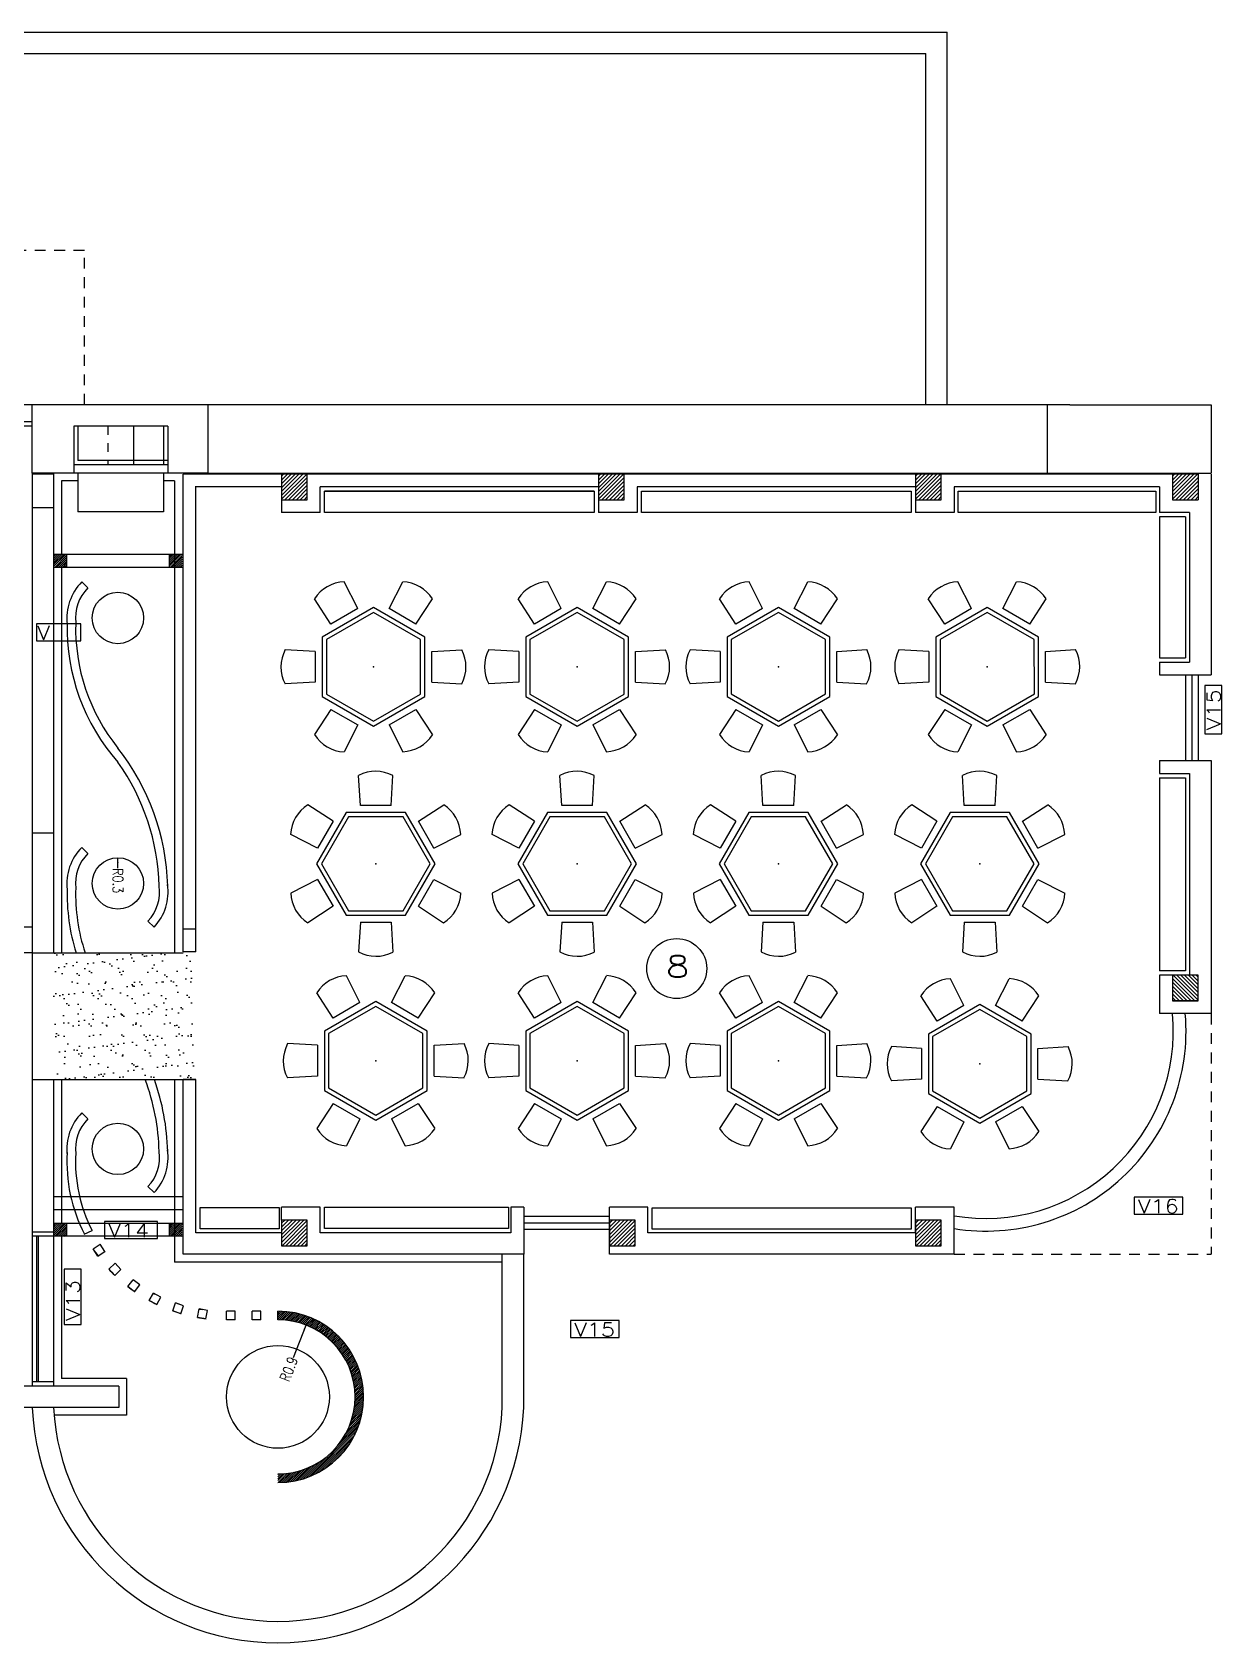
# Model space of a CAD drawing. Extents: x 672 to 748.9, y 170.5 to 217.8.
# Drawn here: x 727.88 to 741.76, y 172.82 to 191.62 of the extents above; entities that cross this region are included whole.
import ezdxf

# ---------------------------------------------------------------- set-up
doc = ezdxf.new("R2010")
doc.units = 0
doc.header["$LTSCALE"] = 0.02
doc.header["$MEASUREMENT"] = 0
doc.linetypes.add('ACAD_ISO02W100', pattern=[15, 12, -3])
doc.linetypes.add('HIDDEN', pattern=[9.525, 6.35, -3.175])
doc.layers.get('0').update_dxf_attribs({"linetype": 'CONTINUOUS'})
doc.layers.get('DEFPOINTS').update_dxf_attribs({"linetype": 'CONTINUOUS'})
for name, color, linetype in [('ACHURADO', 1, 'CONTINUOUS'), ('COLUMNAS', 5, 'CONTINUOUS'), ('FUENTE', 200, 'CONTINUOUS'), ('LETRA', 21, 'CONTINUOUS'), ('LETRAVENTANA', 40, 'CONTINUOUS'), ('MUEBLES', 7, 'CONTINUOUS'), ('MUROBAJO', 4, 'CONTINUOUS'), ('MUROS', 5, 'CONTINUOUS'), ('PISO', 1, 'CONTINUOUS'), ('PROYECCIONES', 253, 'HIDDEN'), ('VENTANAS', 40, 'CONTINUOUS')]:
    doc.layers.add(name, color=color, linetype=linetype)
doc.styles.add('ROMANS', font='romans.shx', dxfattribs={"width": 0.8})
doc.styles.get("Standard").update_dxf_attribs({"font": 'romans.shx', "width": 1.3})
doc.dimstyles.new('ISO-25', dxfattribs={"dimtxt": 0.12, "dimasz": 0.06, "dimexe": 0.06, "dimexo": 0, "dimgap": 0, "dimtad": 0, "dimdec": 3, "dimdsep": 46, "dimtxsty": 'ROMANS', "dimcen": 0.04, "dimadec": 0, "dimazin": 0, "dimtfac": 2.25, "dimtdec": 4, "dimtmove": 0, "dimatfit": 3, "dimfxl": 1, "dimtolj": 1, "dimtzin": 0, "dimarcsym": 0})

# ---------------------------------------------------------------- blocks, each defined once
blk = doc.blocks.new('MESAEXAGONA6')
at = {"layer": 'MUEBLES', "linetype": 'Continuous'}
for p, q in [((-0.18, 0.68), (-0.2, 1.031)), ((0.18, 0.68), (0.2, 1.03)), ((-0.499, 0.496), (-0.792, 0.688)), ((-0.346, 0.6), (-0.693, 0)), ((0.346, 0.6), (-0.346, 0.6)), ((0.18, 0.68), (-0.18, 0.68)), ((0.693, 0), (0.346, 0.6)), ((0.499, 0.496), (0.793, 0.689)), ((-0.499, 0.496), (-0.679, 0.184)), ((-0.318, 0.55), (-0.635, 0)), ((0.318, 0.55), (-0.318, 0.55)), ((0.635, 0), (0.318, 0.55)), ((0.679, 0.184), (0.499, 0.496)), ((-0.679, 0.184), (-0.993, 0.342)), ((0.679, 0.184), (0.992, 0.342)), ((-0.693, 0), (-0.346, -0.6)), ((-0.635, 0), (-0.318, -0.55)), ((0.318, -0.55), (0.635, 0)), ((0.346, -0.6), (0.693, 0)), ((-0.679, -0.184), (-0.992, -0.342)), ((-0.679, -0.184), (-0.499, -0.496)), ((-0.635, 0), (-0.635, 0)), ((-0.635, 0), (-0.635, 0)), ((0.499, -0.496), (0.679, -0.184)), ((0.679, -0.184), (0.993, -0.342)), ((-0.499, -0.496), (-0.793, -0.689)), ((-0.318, -0.55), (0.318, -0.55)), ((0.499, -0.496), (0.792, -0.688)), ((-0.346, -0.6), (0.346, -0.6)), ((-0.18, -0.68), (-0.2, -1.03)), ((-0.18, -0.68), (0.18, -0.68)), ((0.18, -0.68), (0.2, -1.031))]:
    blk.add_line(p, q, dxfattribs=at)
for centre, start, end in [((-0.001, 0.649), 62.1214, 117.4408), ((-0.563, 0.323), 122.1214, 177.4408), ((0.561, 0.326), 2.1214, 57.4408), ((-0.561, -0.326), 182.1214, 237.4408), ((0.563, -0.323), 302.1214, 357.4408), ((0.001, -0.649), 242.1214, 297.4408)]:
    blk.add_arc(centre, 0.431, start, end, dxfattribs=at)
blk.add_point((0, 0), dxfattribs=at)
blk.add_point((0, 0), dxfattribs=at)
blk = doc.blocks.new('*D16')
at = {"color": 0, "linetype": 'ByBlock', "ltscale": 0.02}
blk.add_line((730.586, 168.841), (730.734, 169.22), dxfattribs=at)
blk.add_solid([(730.703, 169.168), (730.721, 169.16), (730.734, 169.22)], dxfattribs=at)
at = {"layer": 'DEFPOINTS', "color": 0, "linetype": 'ByBlock', "ltscale": 0.02}
for p in [(730.734, 169.22), (730.407, 168.382)]:
    blk.add_point(p, dxfattribs=at)
at = {"color": 0, "linetype": 'ByBlock', "ltscale": 0.02, "insert": (730.533, 168.706), "char_height": 0.12, "attachment_point": 5, "rotation": 68.6676, "style": 'ROMANS'}
blk.add_mtext('\\A1;R0.9', dxfattribs=at)
blk = doc.blocks.new('*D17')
at = {"color": 0, "linetype": 'ByBlock', "ltscale": 0.02}
blk.add_line((728.537, 174.557), (728.536, 174.677), dxfattribs=at)
blk.add_solid([(728.546, 174.617), (728.526, 174.617), (728.536, 174.677)], dxfattribs=at)
at = {"layer": 'DEFPOINTS', "color": 0, "linetype": 'ByBlock', "ltscale": 0.02}
for p in [(728.536, 174.677), (728.538, 174.377)]:
    blk.add_point(p, dxfattribs=at)
at = {"color": 0, "linetype": 'ByBlock', "ltscale": 0.02, "insert": (728.538, 174.41), "char_height": 0.12, "attachment_point": 5, "rotation": 270.3689, "style": 'ROMANS'}
blk.add_mtext('\\A1;R0.3', dxfattribs=at)

msp = doc.modelspace()

# ---------------------------------------------------------------- hatches: boundary and pattern name
at = {"layer": 'ACHURADO'}
h = msp.add_hatch(dxfattribs=at)
h.set_pattern_fill('ANSI31', color=256, scale=0.01, style=0)
h.set_pattern_definition([(45, (14.689067, 108.927083), (-0.0224506403, 0.0224506403), [])])
h.paths.add_polyline_path([(730.788, 186.1641), (731.088, 186.1641), (731.088, 186.4641), (730.788, 186.4641)])
h = msp.add_hatch(dxfattribs=at)
h.set_pattern_fill('ANSI31', color=256, scale=0.01, style=0)
h.set_pattern_definition([(45, (18.389067, 108.927083), (-0.0224506403, 0.0224506403), [])])
h.paths.add_polyline_path([(734.488, 186.1641), (734.788, 186.1641), (734.788, 186.4641), (734.488, 186.4641)])
h = msp.add_hatch(dxfattribs=at)
h.set_pattern_fill('ANSI31', color=256, scale=0.01, style=0)
h.set_pattern_definition([(45, (22.089067, 108.927083), (-0.0224506403, 0.0224506403), [])])
h.paths.add_polyline_path([(738.188, 186.1641), (738.488, 186.1641), (738.488, 186.4641), (738.188, 186.4641)])
h = msp.add_hatch(dxfattribs=at)
h.set_pattern_fill('ANSI31', color=256, scale=0.01, style=0)
h.set_pattern_definition([(45, (25.089067, 108.927083), (-0.0224506403, 0.0224506403), [])])
h.paths.add_polyline_path([(741.488, 186.4641), (741.188, 186.4641), (741.188, 186.1641), (741.488, 186.1641)])
h = msp.add_hatch(dxfattribs=at)
h.set_pattern_fill('ANSI31', color=256, scale=0.01, angle=-90, style=0)
h.set_pattern_definition([(315, (663.95095, 896.712967), (0.0224506403, 0.0224506403), [])])
h.paths.add_polyline_path([(741.188, 180.6141), (741.188, 180.3141), (741.488, 180.3141), (741.488, 180.6141)])
at = {"layer": 'ACHURADO', "linetype": 'Continuous'}
h = msp.add_hatch(dxfattribs=at)
h.set_pattern_fill('ANSI31', color=256, scale=0.01, angle=180, style=0)
h.set_pattern_definition([(225, (1447.186834, 254.991084), (0.0224506403, -0.0224506403), [])])
h.paths.add_polyline_path([(730.788, 177.4541), (731.088, 177.4541), (731.088, 177.7541), (730.788, 177.7541)])
h = msp.add_hatch(dxfattribs=at)
h.set_pattern_fill('ANSI31', color=256, scale=0.01, angle=180, style=0)
h.set_pattern_definition([(225, (1451.013986, 254.991084), (0.0224506403, -0.0224506403), [])])
h.paths.add_polyline_path([(734.6151, 177.4541), (734.9151, 177.4541), (734.9151, 177.7541), (734.6151, 177.7541)])
h = msp.add_hatch(dxfattribs=at)
h.set_pattern_fill('ANSI31', color=256, scale=0.01, angle=180, style=0)
h.set_pattern_definition([(225, (1454.586834, 254.991084), (0.0224506403, -0.0224506403), [])])
h.paths.add_polyline_path([(738.188, 177.4541), (738.488, 177.4541), (738.488, 177.7541), (738.188, 177.7541)])
at = {"layer": 'FUENTE', "ltscale": 0.02}
h = msp.add_hatch(dxfattribs=at)
h.set_pattern_fill('ANSI31', color=256, scale=0.005, style=0)
h.set_pattern_definition([(45, (-166.780063, -14.722404), (-0.01122532015, 0.01122532015), [])])
h.paths.add_polyline_path([(730.7465, 176.6891), (730.7465, 176.5891, -1), (730.7465, 174.7891), (730.7465, 174.6891, 1)])
at = {"layer": 'PISO', "ltscale": 0.02}
h = msp.add_hatch(dxfattribs=at)
h.set_pattern_fill('ANSI31', color=256, scale=0.005, style=0)
h.set_pattern_definition([(45, (-207.259922, -14.722404), (-0.01122532015, 0.01122532015), [])])
h.paths.add_polyline_path([(729.478, 185.5241), (729.478, 185.3741), (729.628, 185.3741), (729.628, 185.5241)])
h.paths.add_polyline_path([(728.278, 185.5241), (728.128, 185.5241), (728.128, 185.3741), (728.278, 185.3741)])
h = msp.add_hatch(dxfattribs=at)
h.set_pattern_fill('AR-SAND', color=256, scale=0.005, style=0)
h.set_pattern_definition([(37.5, (-166.78006, -14.7224), (-0.008000156, 0.24470662), [0, -0.19304, 0, -0.2159, 0, -0.206375]), (7.5, (-166.78006, -14.7224), (0.22476164, 0.35841255), [0, -0.10414, 0, -0.17399, 0, -0.066675]), (327.5, (-166.93627, -14.7224), (0.395496185, 0.00071859), [0, -0.0635, 0, -0.2286, 0, -0.29845]), (317.5, (-166.93627, -14.7224), (0.38177823, 0.11146466), [0, -0.03175, 0, -0.14986, 0, -0.17145])])
h.paths.add_polyline_path([(728.128, 180.8741), (728.128, 179.3941), (729.778, 179.3941), (729.778, 180.8741), (729.628, 180.8741)])
h = msp.add_hatch(dxfattribs=at)
h.set_pattern_fill('ANSI31', color=256, scale=0.005, style=0)
h.set_pattern_definition([(45, (-207.259922, -22.531516), (-0.01122532015, 0.01122532015), [])])
h.paths.add_polyline_path([(729.478, 177.715), (729.478, 177.565), (729.628, 177.565), (729.628, 177.715)])
h.paths.add_polyline_path([(728.278, 177.715), (728.128, 177.715), (728.128, 177.565), (728.278, 177.565)])

# ---------------------------------------------------------------- linework, layer by layer
at = {"layer": 'COLUMNAS', "linetype": 'Continuous'}
msp.add_line((731.238, 186.0141), (731.238, 186.3141), dxfattribs=at)
for points in [[(731.088, 177.7541), (730.788, 177.7541), (730.788, 177.4541), (731.088, 177.4541)], [(734.9151, 177.7541), (734.6151, 177.7541), (734.6151, 177.4541), (734.9151, 177.4541)], [(738.488, 177.7541), (738.188, 177.7541), (738.188, 177.4541), (738.488, 177.4541)]]:
    msp.add_lwpolyline(points, close=True, dxfattribs=at)
at = {"layer": 'DEFPOINTS', "color": 0, "linetype": 'ByBlock'}
for p in [(739.728, 187.2741), (739.728, 187.2741), (741.638, 186.4641), (741.638, 186.4641), (733.488, 177.1641), (734.488, 177.1641)]:
    msp.add_point(p, dxfattribs=at)
at = {"layer": 'FUENTE'}
for p, q in [((728.4118, 187.0241), (728.4118, 186.6241)), ((729.0618, 187.0241), (729.0618, 186.5741)), ((729.0618, 186.5741), (728.3618, 186.5741)), ((729.0618, 186.6241), (728.4118, 186.6241)), ((728.4118, 186.4741), (728.4118, 186.0241)), ((729.4118, 186.4741), (729.4118, 186.0241)), ((729.538, 186.3841), (729.538, 180.8741)), ((729.538, 179.3941), (729.538, 177.2641)), ((733.3648, 177.2641), (729.538, 177.2641)), ((728.978, 175.9041), (728.218, 175.9041)), ((728.978, 175.9041), (728.978, 175.4741)), ((728.978, 175.4741), (728.1341, 175.4741))]:
    msp.add_line(p, q, dxfattribs=at)
at = {"layer": 'FUENTE', "color": 4, "linetype": 'ACAD_ISO02W100', "ltscale": 0.25}
msp.add_line((728.7618, 187.0241), (728.7618, 186.5741), dxfattribs=at)
at = {"layer": 'FUENTE', "color": 4}
msp.add_line((729.4118, 187.0241), (729.4118, 186.5741), dxfattribs=at)
at = {"layer": 'FUENTE', "color": 4, "ltscale": 0.02}
for p, q in [((729.4618, 186.6241), (729.0618, 186.6241)), ((729.4618, 186.5741), (729.0618, 186.5741))]:
    msp.add_line(p, q, dxfattribs=at)
at = {"layer": 'FUENTE', "linetype": 'Continuous'}
for p, q in [((728.4118, 186.3841), (728.218, 186.3841)), ((729.538, 186.3841), (729.4118, 186.3841)), ((729.4118, 186.0241), (728.4118, 186.0241))]:
    msp.add_line(p, q, dxfattribs=at)
at = {"layer": 'FUENTE', "ltscale": 0.02}
for points in [[(728.218, 186.3841), (728.218, 185.5241)], [(728.218, 185.3741), (728.218, 180.8741)], [(728.218, 179.3941), (728.218, 177.715)], [(728.218, 177.565), (728.218, 175.9041)]]:
    msp.add_lwpolyline(points, dxfattribs=at)
at = {"layer": 'FUENTE', "color": 4, "ltscale": 0.02}
msp.add_circle((730.7465, 175.6891), 0.6, dxfattribs=at)
at = {"layer": 'LETRA', "color": 4}
msp.add_circle((735.401, 180.6907), 0.35, dxfattribs=at)
at = {"layer": 'LETRAVENTANA'}
for points in [[(741.7632, 183.4306), (741.7632, 183.9963), (741.5646, 183.9963), (741.5646, 183.4306)], [(740.7407, 177.8212), (741.3096, 177.8212), (741.3096, 178.0198), (740.7407, 178.0198)], [(728.7202, 177.5381), (729.3417, 177.5381), (729.3417, 177.7367), (728.7202, 177.7367)], [(728.4477, 176.534), (728.4477, 177.1824), (728.2492, 177.1824), (728.2492, 176.534)], [(734.1595, 176.381), (734.7283, 176.381), (734.7283, 176.5796), (734.1595, 176.5796)]]:
    msp.add_lwpolyline(points, close=True, dxfattribs=at)
at = {"layer": 'MUEBLES', "linetype": 'Continuous'}
for p, q in [((731.288, 186.0141), (731.288, 186.2641)), ((741.038, 184.3191), (741.338, 184.3191)), ((741.038, 182.9191), (741.338, 182.9191)), ((741.338, 180.6641), (741.038, 180.6641))]:
    msp.add_line(p, q, dxfattribs=at)
at = {"layer": 'MUEBLES'}
for p, q in [((734.438, 186.2641), (731.288, 186.2641)), ((734.438, 186.0141), (731.288, 186.0141)), ((741.038, 185.9641), (741.038, 184.3191)), ((741.338, 185.9641), (741.038, 185.9641)), ((741.338, 185.9641), (741.338, 184.3191)), ((741.038, 182.9191), (741.038, 180.6641)), ((741.338, 182.9191), (741.338, 180.6641))]:
    msp.add_line(p, q, dxfattribs=at)
at = {"layer": 'MUEBLES', "ltscale": 0.02}
msp.add_line((734.438, 186.2641), (734.438, 186.0141), dxfattribs=at)
at = {"layer": 'MUEBLES'}
for points in [[(731.288, 186.2641), (734.438, 186.2641), (734.438, 186.0141), (731.288, 186.0141)], [(734.988, 186.2641), (738.138, 186.2641), (738.138, 186.0141), (734.988, 186.0141)], [(738.688, 186.2641), (740.9937, 186.2641), (740.9937, 186.0141), (738.688, 186.0141)], [(729.838, 177.9014), (730.7614, 177.9014), (730.7614, 177.6514), (729.838, 177.6514)], [(731.288, 177.9051), (733.4389, 177.9051), (733.4389, 177.6551), (731.288, 177.6551)], [(735.1143, 177.8974), (738.1372, 177.8974), (738.1372, 177.6474), (735.1143, 177.6474)]]:
    msp.add_lwpolyline(points, close=True, dxfattribs=at)
at = {"layer": 'MUROBAJO', "linetype": 'Continuous'}
for p, q in [((729.928, 187.2741), (725.538, 187.2741)), ((727.878, 186.4741), (727.878, 187.2741)), ((739.988, 187.2741), (741.638, 187.2741)), ((741.638, 187.2741), (741.638, 186.4741)), ((729.928, 186.4741), (727.878, 186.4741)), ((729.928, 186.4741), (741.638, 186.4741))]:
    msp.add_line(p, q, dxfattribs=at)
at = {"layer": 'MUROBAJO'}
for p, q in [((739.988, 187.2741), (729.928, 187.2741)), ((729.928, 187.2741), (729.928, 186.4741)), ((739.728, 186.4741), (739.728, 187.2741)), ((727.878, 181.1741), (726.235, 181.1741)), ((727.878, 180.8741), (726.235, 180.8741))]:
    msp.add_line(p, q, dxfattribs=at)
at = {"layer": 'MUROBAJO', "color": 5}
for p, q in [((728.3618, 187.0241), (728.3618, 186.4741)), ((729.4618, 187.0241), (728.3618, 187.0241)), ((729.4618, 187.0241), (729.4618, 186.4741))]:
    msp.add_line(p, q, dxfattribs=at)
at = {"layer": 'MUROBAJO', "color": 1, "linetype": 'Continuous'}
for p, q in [((728.278, 185.5241), (728.128, 185.5241)), ((729.628, 185.5241), (729.478, 185.5241)), ((728.278, 185.3741), (728.128, 185.3741)), ((729.628, 185.3741), (729.478, 185.3741)), ((728.278, 177.715), (728.128, 177.715)), ((728.278, 177.565), (728.128, 177.565)), ((729.628, 177.715), (729.478, 177.715)), ((729.628, 177.565), (729.478, 177.565))]:
    msp.add_line(p, q, dxfattribs=at)
at = {"layer": 'MUROBAJO', "ltscale": 0.02}
for points in [[(727.878, 186.0741), (727.878, 182.2741)], [(728.128, 186.0741), (728.128, 182.2741)]]:
    msp.add_lwpolyline(points, dxfattribs=at)
at = {"layer": 'MUROBAJO', "color": 1, "ltscale": 0.02}
for points in [[(728.278, 185.5241), (728.278, 185.3741)], [(728.278, 177.715), (728.278, 177.565)]]:
    msp.add_lwpolyline(points, dxfattribs=at)
at = {"layer": 'MUROS'}
for p, q in [((727.878, 186.4741), (727.878, 186.0741)), ((727.878, 186.4641), (727.878, 186.3141)), ((728.128, 186.4641), (727.878, 186.4641)), ((728.128, 186.4741), (728.128, 186.0741)), ((741.488, 186.4641), (729.638, 186.4641)), ((741.638, 186.4641), (741.638, 184.1191)), ((730.788, 186.3141), (729.778, 186.3141)), ((729.788, 180.8852), (729.788, 186.3141)), ((734.488, 186.3141), (731.238, 186.3141)), ((738.188, 186.3141), (734.938, 186.3141)), ((741.038, 186.3141), (738.638, 186.3141)), ((731.238, 186.0141), (730.788, 186.0141)), ((734.938, 186.0141), (734.488, 186.0141)), ((738.638, 186.0141), (738.188, 186.0141)), ((741.388, 186.0141), (741.038, 186.0141)), ((741.388, 186.0141), (741.388, 184.2691)), ((741.038, 184.2691), (741.038, 184.1191)), ((741.038, 183.1191), (741.038, 182.9691)), ((741.638, 183.1191), (741.638, 180.1641)), ((741.388, 182.9691), (741.388, 180.6141)), ((727.878, 182.2741), (727.878, 180.8741)), ((728.128, 182.2741), (728.128, 180.8741)), ((727.878, 181.0241), (727.878, 177.6241)), ((729.788, 180.8852), (729.638, 180.8852)), ((741.488, 180.3141), (741.188, 180.3141)), ((727.878, 179.3941), (727.878, 175.8141)), ((728.128, 179.3941), (728.128, 177.6141)), ((729.638, 177.3541), (729.638, 179.3941)), ((729.788, 177.6041), (729.788, 179.3941)), ((731.238, 177.9041), (730.788, 177.9041)), ((733.6151, 177.9041), (733.4651, 177.9041)), ((735.0651, 177.9041), (734.6151, 177.9041)), ((738.638, 177.9041), (738.188, 177.9041)), ((730.788, 177.6041), (729.788, 177.6041)), ((733.4651, 177.6041), (731.238, 177.6041)), ((738.188, 177.6041), (735.0651, 177.6041)), ((733.6151, 177.3541), (729.638, 177.3541)), ((738.638, 177.3541), (734.6151, 177.3541)), ((728.888, 175.8141), (721.888, 175.8141)), ((728.888, 175.8141), (728.888, 175.5641)), ((728.888, 175.5641), (720.678, 175.5641))]:
    msp.add_line(p, q, dxfattribs=at)
at = {"layer": 'MUROS', "color": 5}
msp.add_line((729.638, 180.8852), (729.638, 186.4641), dxfattribs=at)
at = {"layer": 'MUROS', "linetype": 'Continuous'}
for p, q in [((730.788, 186.4641), (730.788, 186.1641)), ((731.088, 186.4641), (730.788, 186.4641)), ((731.088, 186.1641), (731.088, 186.4641)), ((734.488, 186.4641), (734.488, 186.1641)), ((734.788, 186.4641), (734.488, 186.4641)), ((734.788, 186.1641), (734.788, 186.4641)), ((738.188, 186.4641), (738.188, 186.1641)), ((738.488, 186.4641), (738.188, 186.4641)), ((738.488, 186.1641), (738.488, 186.4641)), ((741.188, 186.4641), (741.188, 186.1641)), ((741.488, 186.4641), (741.188, 186.4641)), ((730.788, 186.1641), (731.088, 186.1641)), ((734.488, 186.1641), (734.788, 186.1641)), ((738.188, 186.1641), (738.488, 186.1641)), ((741.188, 186.1641), (741.488, 186.1641)), ((741.038, 184.2691), (741.388, 184.2691)), ((741.038, 184.1191), (741.638, 184.1191)), ((741.038, 183.1191), (741.638, 183.1191)), ((741.038, 182.9691), (741.388, 182.9691)), ((741.488, 180.6141), (741.188, 180.6141)), ((741.188, 180.6141), (741.188, 180.3141)), ((741.488, 180.3141), (741.488, 180.6141)), ((741.188, 180.3141), (741.488, 180.3141)), ((729.788, 179.3941), (729.638, 179.3941)), ((733.4651, 177.9041), (733.4651, 177.6041)), ((733.6151, 177.9041), (733.6151, 177.3541))]:
    msp.add_line(p, q, dxfattribs=at)
at = {"layer": 'MUROS', "ltscale": 0.02}
for p, q in [((741.488, 186.4641), (741.488, 186.1641)), ((734.938, 186.3141), (734.938, 186.0141)), ((738.638, 186.3141), (738.638, 186.0141)), ((741.038, 186.3141), (741.038, 186.0141)), ((730.788, 186.1641), (730.788, 186.0141)), ((734.488, 186.1641), (734.488, 186.0141)), ((738.188, 186.1641), (738.188, 186.0141)), ((727.878, 180.8741), (728.128, 180.8741)), ((741.038, 180.6141), (741.038, 180.1641)), ((741.188, 180.6141), (741.038, 180.6141)), ((741.638, 180.1641), (741.038, 180.1641)), ((727.878, 179.3941), (728.128, 179.3941)), ((730.788, 177.7541), (730.788, 177.9041)), ((731.238, 177.6041), (731.238, 177.9041)), ((734.6151, 177.3541), (734.6151, 177.9041)), ((735.0651, 177.6041), (735.0651, 177.9041)), ((738.188, 177.6041), (738.188, 177.9041)), ((738.638, 177.3541), (738.638, 177.9041))]:
    msp.add_line(p, q, dxfattribs=at)
at = {"layer": 'MUROS', "color": 5, "linetype": 'Continuous'}
msp.add_line((728.128, 177.6141), (727.878, 177.6141), dxfattribs=at)
at = {"layer": 'MUROS', "ltscale": 0.02}
for points in [[(727.878, 186.0741), (728.128, 186.0741)], [(727.878, 182.2741), (728.128, 182.2741)]]:
    msp.add_lwpolyline(points, dxfattribs=at)
at = {"layer": 'PISO'}
for p, q in [((719.488, 191.6241), (738.558, 191.6241)), ((738.558, 187.2741), (738.558, 191.6241)), ((719.488, 191.3741), (738.308, 191.3741)), ((738.308, 187.2741), (738.308, 191.3741)), ((728.4568, 185.2052), (728.5275, 185.1345)), ((728.4568, 182.1052), (728.5275, 182.0345)), ((729.3011, 181.1752), (729.2285, 181.244)), ((729.638, 181.1541), (729.788, 181.1541)), ((728.4568, 179.0052), (728.5275, 178.9345)), ((729.3011, 178.0752), (729.2285, 178.144))]:
    msp.add_line(p, q, dxfattribs=at)
at = {"layer": 'PISO', "ltscale": 0.02}
for p, q in [((729.478, 185.5241), (728.278, 185.5241)), ((729.478, 185.5241), (729.478, 185.3741)), ((729.478, 185.3741), (728.278, 185.3741)), ((729.478, 177.715), (728.278, 177.715)), ((729.478, 177.565), (728.278, 177.565)), ((728.4844, 177.5885), (728.5784, 177.6305)), ((729.478, 177.715), (729.478, 177.565)), ((728.5878, 177.417), (728.6712, 177.4721)), ((728.6429, 177.3336), (728.5879, 177.4171)), ((728.6428, 177.3336), (728.7287, 177.3902)), ((728.7263, 177.3887), (728.6712, 177.4721)), ((728.7726, 177.1812), (728.846, 177.2491)), ((728.8406, 177.1078), (728.7727, 177.1813)), ((728.8405, 177.1077), (728.9139, 177.1756)), ((728.9139, 177.1756), (728.846, 177.2491)), ((728.9932, 176.9784), (729.0547, 177.0573)), ((729.0722, 176.917), (728.9933, 176.9785)), ((729.1336, 176.9958), (729.0547, 177.0573)), ((729.0721, 176.9169), (729.1336, 176.9958)), ((729.2438, 176.814), (729.2917, 176.9019)), ((729.3317, 176.7663), (729.2439, 176.8142)), ((729.3795, 176.854), (729.2917, 176.9019)), ((729.3316, 176.7662), (729.3795, 176.854)), ((729.5177, 176.6925), (729.5507, 176.7869)), ((729.6451, 176.7539), (729.5507, 176.7869)), ((729.6122, 176.6596), (729.5178, 176.6927)), ((729.6121, 176.6595), (729.6451, 176.7539)), ((729.8077, 176.617), (729.825, 176.7155)), ((729.9062, 176.5998), (729.8078, 176.6171)), ((729.9235, 176.6982), (729.825, 176.7155)), ((729.9062, 176.5997), (729.9235, 176.6982)), ((730.1465, 176.5891), (730.1465, 176.6891)), ((730.2465, 176.6891), (730.1465, 176.6891)), ((730.2465, 176.5891), (730.2465, 176.6891)), ((730.5465, 176.6891), (730.4465, 176.6891)), ((730.4465, 176.5891), (730.4465, 176.6891)), ((730.5465, 176.5891), (730.5465, 176.6891)), ((730.7465, 176.5891), (730.7465, 176.6891)), ((730.2465, 176.5894), (730.1465, 176.5894)), ((730.5465, 176.5892), (730.4465, 176.5893))]:
    msp.add_line(p, q, dxfattribs=at)
at = {"layer": 'PISO', "linetype": 'Continuous'}
for p, q in [((728.128, 180.8741), (729.638, 180.8741)), ((728.128, 179.3941), (729.788, 179.3941))]:
    msp.add_line(p, q, dxfattribs=at)
at = {"layer": 'PISO', "color": 4, "ltscale": 0.02}
for p, q in [((733.3648, 175.5641), (733.3648, 177.3541)), ((733.6151, 175.5641), (733.6151, 177.3541))]:
    msp.add_line(p, q, dxfattribs=at)
for centre in [(728.878, 184.7841), (728.878, 181.6841)]:
    msp.add_circle(centre, 0.3, dxfattribs=at)
at = {"layer": 'PISO', "ltscale": 0.02}
msp.add_circle((728.878, 178.5841), 0.3, dxfattribs=at)
at = {"layer": 'PISO'}
for centre, radius, start, end in [((728.878, 184.7841), 0.5956, 135, 186.93069), ((728.878, 184.7841), 0.4956, 135, 186.41427), ((730.6515, 184.6688), 2.3667, 178.56513, 221.46543), ((730.6236, 184.6674), 2.239, 178.43108, 218.76934), ((726.7411, 181.5833), 2.7195, 1.54826, 38.20988), ((726.7299, 181.5829), 2.6308, 1.53627, 35.26091), ((728.878, 181.6841), 0.5956, 135, 186.93069), ((728.878, 181.6841), 0.4956, 135, 186.41427), ((728.8688, 181.5849), 0.5956, 316.53064, 8.46133), ((730.6515, 181.5688), 2.3667, 178.56513, 197.06901), ((730.6236, 181.5674), 2.239, 178.43108, 198.03895), ((728.8688, 181.5849), 0.4956, 316.53064, 7.94491), ((726.7299, 178.4829), 2.6308, 1.53627, 20.26563), ((726.7411, 178.4833), 2.7195, 1.54826, 19.56782), ((728.878, 178.5841), 0.5956, 135, 186.93069), ((728.878, 178.5841), 0.4956, 135, 186.41427), ((730.1256, 178.4318), 1.8425, 176.58199, 207.20188), ((730.1264, 178.4321), 1.7433, 176.58357, 207.37652), ((728.8688, 178.4849), 0.4956, 316.53064, 7.94491), ((728.8688, 178.4849), 0.5956, 316.53064, 8.46133), ((730.1256, 178.4318), 1.8425, 213.41977, 216.53102), ((730.1256, 178.4318), 1.8425, 222.74891, 225.86015), ((730.1264, 178.4321), 1.7433, 222.73757, 222.95749), ((730.1256, 178.4318), 1.8425, 232.07805, 235.18929), ((730.1264, 178.4321), 1.7433, 232.06274, 232.61901), ((730.1256, 178.4318), 1.8425, 241.40719, 244.51843), ((730.1264, 178.4321), 1.7433, 241.38832, 242.18963), ((730.1264, 178.4321), 1.7433, 250.71439, 251.73321), ((730.1256, 178.4318), 1.8425, 250.73633, 253.84757), ((730.1256, 178.4318), 1.8425, 260.06547, 263.17671), ((730.1264, 178.4321), 1.7433, 260.04105, 261.26013)]:
    msp.add_arc(centre, radius, start, end, dxfattribs=at)
at = {"layer": 'PISO', "ltscale": 0.02}
for radius in [1, 0.9]:
    msp.add_arc((730.7465, 175.6891), radius, 270, 90, dxfattribs=at)
at = {"layer": 'PISO', "color": 4, "ltscale": 0.02}
for radius, start, end in [(2.8713, 182.49514, 357.50486), (2.6213, 182.73328, 357.26672)]:
    msp.add_arc((730.7465, 175.6891), radius, start, end, dxfattribs=at)
at = {"layer": 'PROYECCIONES'}
for p, q in [((728.488, 189.0741), (725.538, 189.0741)), ((728.488, 187.2741), (728.488, 189.0741)), ((741.638, 180.1641), (741.638, 177.3541)), ((738.638, 177.3541), (741.638, 177.3541))]:
    msp.add_line(p, q, dxfattribs=at)
at = {"layer": 'VENTANAS'}
for p, q in [((727.878, 187.0741), (725.538, 187.0741)), ((727.878, 187.0241), (725.538, 187.0241)), ((741.338, 184.1191), (741.338, 183.1191)), ((741.413, 184.1191), (741.413, 183.1191)), ((741.488, 184.1191), (741.488, 183.1191)), ((729.638, 178.0241), (728.128, 178.0241)), ((729.638, 177.8741), (728.128, 177.8741)), ((734.6151, 177.7941), (733.6151, 177.7941)), ((734.6151, 177.7191), (733.6151, 177.7191)), ((734.6151, 177.6441), (733.6151, 177.6441)), ((728.128, 175.8641), (727.878, 175.8641))]:
    msp.add_line(p, q, dxfattribs=at)
at = {"layer": 'VENTANAS', "ltscale": 0.02}
for p, q in [((727.878, 177.6141), (727.878, 175.8141)), ((727.928, 177.5641), (727.928, 175.8641)), ((727.948, 177.5641), (727.948, 175.8641)), ((728.128, 177.6141), (728.128, 175.8141))]:
    msp.add_line(p, q, dxfattribs=at)
at = {"layer": 'VENTANAS', "linetype": 'Continuous'}
msp.add_line((728.128, 177.5641), (727.878, 177.5641), dxfattribs=at)
at = {"layer": 'VENTANAS'}
msp.add_lwpolyline([(727.9266, 184.5161), (728.4459, 184.5161), (728.4459, 184.7147), (727.9266, 184.7147)], close=True, dxfattribs=at)
at = {"layer": 'VENTANAS', "linetype": 'Continuous'}
for centre, radius, start, end in [((739.0069, 179.9631), 2.1903, 260.30274, 5.26517), ((739.0111, 179.9599), 2.3351, 260.80531, 5.01634)]:
    msp.add_arc(centre, radius, start, end, dxfattribs=at)

# ---------------------------------------------------------------- block references
at = {"layer": 'MUEBLES', "linetype": 'Continuous'}
for p, rotation in [((736.588, 184.2141), 30.00000000000861), ((739.0252, 184.2141), 30.00000000000861), ((731.861, 184.2141), 90), ((734.238, 184.2141), 90), ((731.888, 179.6141), 329.9999999999936), ((734.238, 179.6141), 270), ((736.588, 179.6141), 270), ((738.938, 179.5791), 270)]:
    msp.add_blockref('MESAEXAGONA6', p, dxfattribs=dict(at, rotation=rotation))
for p in [(731.888, 181.9141), (734.238, 181.9141), (736.588, 181.9141), (738.938, 181.9141)]:
    msp.add_blockref('MESAEXAGONA6', p, dxfattribs=at)

# ---------------------------------------------------------------- texts
at = {"layer": 'LETRA', "linetype": 'Continuous', "insert": (735.2721, 180.8398), "char_height": 0.25, "width": 0.247, "attachment_point": 1}
msp.add_mtext('8', dxfattribs=at)
at = {"layer": 'LETRAVENTANA', "ltscale": 0.02, "style": 'ROMANS', "width": 1.2}
for s, p in [('V15', (741.7484, 183.4741)), ('V13', (728.433, 176.5775))]:
    msp.add_text(s, height=0.16, rotation=90, dxfattribs=at).set_placement(p)
for s, p in [('V16', (740.7842, 177.8359)), ('V14', (728.7637, 177.5528)), ('V15', (734.203, 176.3957))]:
    msp.add_text(s, height=0.16, dxfattribs=at).set_placement(p)
at = {"layer": 'VENTANAS', "ltscale": 0.02, "style": 'ROMANS', "width": 1.2}
msp.add_text('V', height=0.16, dxfattribs=at).set_placement((727.9353, 184.5308))

# ---------------------------------------------------------------- dimensions: what is measured, and where the dimension line sits
at = {"layer": 'MUROS', "color": 4, "ltscale": 0.02}
for center, mpoint, picture, middle in [((728.878, 181.6841), (728.876, 181.9841), '*D17', (728.8777, 181.7178)), ((730.7465, 175.6891), (731.0739, 176.5274), '*D16', (730.8734, 176.0139))]:
    dim = msp.add_radius_dim(center=center, mpoint=mpoint, dimstyle='ISO-25', dxfattribs=at)
    dim.commit()
    dim.dimension.update_dxf_attribs({"geometry": picture, "text_midpoint": middle, "dimtype": 164, "insert": (0.34, 7.3075)})

doc.saveas('drawing.dxf')
